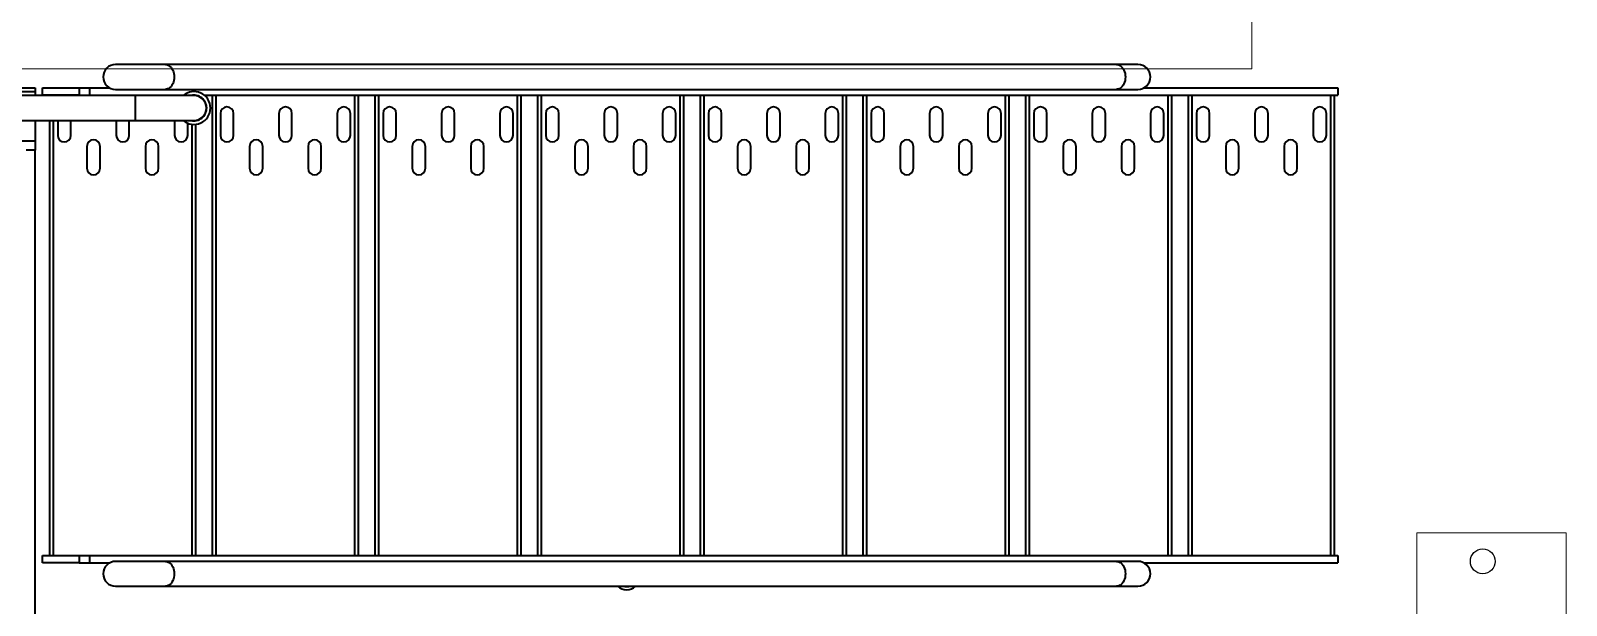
# Model space of a CAD drawing. Header units: millimetres. Extents: x -1052 to 3351, y 0 to 2015.
# Drawn here: x -352.77 to -321.67, y 1758.62 to 1770.25 of the extents above; entities that cross this region are included whole.
import ezdxf

# ---------------------------------------------------------------- set-up
doc = ezdxf.new("R2010")
doc.units = ezdxf.units.MM
doc.layers.add('AM_8', color=7, linetype='Continuous', lineweight=15)

msp = doc.modelspace()

# ---------------------------------------------------------------- linework, layer by layer
at = {"color": 7, "linetype": 'Continuous', "lineweight": 35}
for p, q in [((-350.0473, 1769.5639), (-351.0573, 1769.5639)), ((-350.0473, 1769.5639), (-351.0573, 1769.5639)), ((-330.782, 1769.5639), (-350.0473, 1769.5639)), ((-330.782, 1769.5639), (-350.0473, 1769.5639)), ((-330.3488, 1769.5639), (-330.782, 1769.5639)), ((-330.3488, 1769.5639), (-330.782, 1769.5639)), ((-379.9771, 1769.0906), (-352.6862, 1769.0906)), ((-379.9771, 1769.0906), (-352.6862, 1769.0906)), ((-379.9771, 1769.0166), (-352.6862, 1769.0166)), ((-379.9771, 1769.0166), (-352.6862, 1769.0166)), ((-352.6862, 1769.0906), (-352.6862, 1769.0166)), ((-352.6862, 1769.0906), (-352.6862, 1769.0166)), ((-352.6862, 1769.0166), (-352.6862, 1768.9353)), ((-352.6862, 1769.0166), (-352.6862, 1768.9353)), ((-352.5365, 1768.9427), (-352.5365, 1769.0906)), ((-352.5365, 1769.0906), (-351.7969, 1769.0906)), ((-352.5365, 1768.9427), (-352.5365, 1769.0906)), ((-352.5365, 1769.0906), (-351.7969, 1769.0906)), ((-351.7969, 1769.0906), (-351.7969, 1768.9427)), ((-351.7969, 1769.0906), (-351.5816, 1769.0906)), ((-351.7969, 1769.0906), (-351.7969, 1768.9427)), ((-351.7969, 1769.0906), (-351.5816, 1769.0906)), ((-351.5816, 1769.0906), (-351.5816, 1768.9427)), ((-351.5816, 1769.0906), (-351.1757, 1769.0906)), ((-351.5816, 1769.0906), (-351.5816, 1768.9427)), ((-351.5816, 1769.0906), (-351.1757, 1769.0906)), ((-351.0573, 1769.061), (-350.0473, 1769.061)), ((-351.0573, 1769.061), (-350.0473, 1769.061)), ((-350.0473, 1769.061), (-330.782, 1769.061)), ((-350.0473, 1769.061), (-330.782, 1769.061)), ((-330.782, 1769.061), (-330.3488, 1769.061)), ((-330.782, 1769.061), (-330.3488, 1769.061)), ((-330.2305, 1769.0906), (-326.2988, 1769.0906)), ((-330.2305, 1769.0906), (-326.2988, 1769.0906)), ((-326.2988, 1769.0906), (-326.2988, 1768.9427)), ((-326.2988, 1769.0906), (-326.2988, 1768.9427)), ((-350.6523, 1768.9353), (-378.4609, 1768.9353)), ((-350.6523, 1768.9353), (-378.4609, 1768.9353)), ((-351.7969, 1768.9427), (-352.5365, 1768.9427)), ((-351.7969, 1768.9427), (-352.5365, 1768.9427)), ((-352.3904, 1768.9353), (-352.3904, 1768.9427)), ((-352.3904, 1768.9353), (-352.3904, 1768.9427)), ((-352.3164, 1768.9353), (-352.3164, 1768.9427)), ((-352.3164, 1768.9353), (-352.3164, 1768.9427)), ((-351.7969, 1768.9427), (-351.5816, 1768.9427)), ((-351.7969, 1768.9427), (-351.5816, 1768.9427)), ((-351.5816, 1768.9427), (-349.6782, 1768.9427)), ((-351.5816, 1768.9427), (-349.6782, 1768.9427)), ((-349.469, 1768.9353), (-350.6523, 1768.9353)), ((-350.6523, 1768.6838), (-350.6523, 1768.9353)), ((-349.469, 1768.9353), (-350.6523, 1768.9353)), ((-350.6523, 1768.6838), (-350.6523, 1768.9353)), ((-350.6523, 1768.4324), (-350.6523, 1768.6838)), ((-350.6523, 1768.4324), (-350.6523, 1768.6838)), ((-349.2598, 1768.9427), (-326.2988, 1768.9427)), ((-349.2598, 1768.9427), (-326.2988, 1768.9427)), ((-349.0956, 1759.6238), (-349.0956, 1768.9427)), ((-349.0956, 1759.6238), (-349.0956, 1768.9427)), ((-349.0217, 1759.6238), (-349.0217, 1768.9427)), ((-349.0217, 1759.6238), (-349.0217, 1768.9427)), ((-346.2112, 1759.6238), (-346.2112, 1768.9427)), ((-346.2112, 1759.6238), (-346.2112, 1768.9427)), ((-346.1373, 1759.6238), (-346.1373, 1768.9427)), ((-346.1373, 1759.6238), (-346.1373, 1768.9427)), ((-345.8009, 1759.6238), (-345.8009, 1768.9427)), ((-345.8009, 1759.6238), (-345.8009, 1768.9427)), ((-345.727, 1759.6238), (-345.727, 1768.9427)), ((-345.727, 1759.6238), (-345.727, 1768.9427)), ((-342.9165, 1759.6238), (-342.9165, 1768.9427)), ((-342.9165, 1759.6238), (-342.9165, 1768.9427)), ((-342.8426, 1759.6238), (-342.8426, 1768.9427)), ((-342.8426, 1759.6238), (-342.8426, 1768.9427)), ((-342.5062, 1759.6238), (-342.5062, 1768.9427)), ((-342.5062, 1759.6238), (-342.5062, 1768.9427)), ((-342.4323, 1759.6238), (-342.4323, 1768.9427)), ((-342.4323, 1759.6238), (-342.4323, 1768.9427)), ((-339.6218, 1759.6238), (-339.6218, 1768.9427)), ((-339.6218, 1759.6238), (-339.6218, 1768.9427)), ((-339.5479, 1759.6238), (-339.5479, 1768.9427)), ((-339.5479, 1759.6238), (-339.5479, 1768.9427)), ((-339.2115, 1759.6238), (-339.2115, 1768.9427)), ((-339.2115, 1759.6238), (-339.2115, 1768.9427)), ((-339.1376, 1759.6238), (-339.1376, 1768.9427)), ((-339.1376, 1759.6238), (-339.1376, 1768.9427)), ((-336.3271, 1759.6238), (-336.3271, 1768.9427)), ((-336.3271, 1759.6238), (-336.3271, 1768.9427)), ((-336.2532, 1759.6238), (-336.2532, 1768.9427)), ((-336.2532, 1759.6238), (-336.2532, 1768.9427)), ((-335.9168, 1759.6238), (-335.9168, 1768.9427)), ((-335.9168, 1759.6238), (-335.9168, 1768.9427)), ((-335.8429, 1759.6238), (-335.8429, 1768.9427)), ((-335.8429, 1759.6238), (-335.8429, 1768.9427)), ((-333.0324, 1759.6238), (-333.0324, 1768.9427)), ((-333.0324, 1759.6238), (-333.0324, 1768.9427)), ((-332.9584, 1759.6238), (-332.9584, 1768.9427)), ((-332.9584, 1759.6238), (-332.9584, 1768.9427)), ((-332.6221, 1759.6238), (-332.6221, 1768.9427)), ((-332.6221, 1759.6238), (-332.6221, 1768.9427)), ((-332.5481, 1759.6238), (-332.5481, 1768.9427)), ((-332.5481, 1759.6238), (-332.5481, 1768.9427)), ((-329.7377, 1759.6238), (-329.7377, 1768.9427)), ((-329.7377, 1759.6238), (-329.7377, 1768.9427)), ((-329.6637, 1759.6238), (-329.6637, 1768.9427)), ((-329.6637, 1759.6238), (-329.6637, 1768.9427)), ((-329.3274, 1759.6238), (-329.3274, 1768.9427)), ((-329.3274, 1759.6238), (-329.3274, 1768.9427)), ((-329.2534, 1759.6238), (-329.2534, 1768.9427)), ((-329.2534, 1759.6238), (-329.2534, 1768.9427)), ((-326.443, 1759.6238), (-326.443, 1768.9427)), ((-326.443, 1759.6238), (-326.443, 1768.9427)), ((-326.369, 1759.6238), (-326.369, 1768.9427)), ((-326.369, 1759.6238), (-326.369, 1768.9427)), ((-378.4609, 1768.4324), (-350.6523, 1768.4324)), ((-378.4609, 1768.4324), (-350.6523, 1768.4324)), ((-352.6862, 1768.4324), (-352.6862, 1768.0108)), ((-352.6862, 1768.4324), (-352.6862, 1768.0108)), ((-352.3904, 1759.6238), (-352.3904, 1768.4324)), ((-352.3904, 1759.6238), (-352.3904, 1768.4324)), ((-352.3164, 1759.6238), (-352.3164, 1768.4324)), ((-352.3164, 1759.6238), (-352.3164, 1768.4324)), ((-352.2276, 1768.4324), (-352.2276, 1768.1291)), ((-352.2276, 1768.4324), (-352.2276, 1768.1291)), ((-351.9614, 1768.1291), (-351.9614, 1768.4324)), ((-351.9614, 1768.1291), (-351.9614, 1768.4324)), ((-351.0443, 1768.4324), (-351.0443, 1768.1291)), ((-351.0443, 1768.4324), (-351.0443, 1768.1291)), ((-350.778, 1768.1291), (-350.778, 1768.4324)), ((-350.778, 1768.1291), (-350.778, 1768.4324)), ((-350.6523, 1768.4324), (-349.469, 1768.4324)), ((-350.6523, 1768.4324), (-349.469, 1768.4324)), ((-349.861, 1768.4324), (-349.861, 1768.1291)), ((-349.861, 1768.4324), (-349.861, 1768.1291)), ((-349.5947, 1768.1291), (-349.5947, 1768.3757)), ((-349.5947, 1768.1291), (-349.5947, 1768.3757)), ((-348.9329, 1768.5729), (-348.9329, 1768.1291)), ((-348.9329, 1768.5729), (-348.9329, 1768.1291)), ((-348.6667, 1768.1291), (-348.6667, 1768.5729)), ((-348.6667, 1768.1291), (-348.6667, 1768.5729)), ((-347.7496, 1768.5729), (-347.7496, 1768.1291)), ((-347.7496, 1768.5729), (-347.7496, 1768.1291)), ((-347.4833, 1768.1291), (-347.4833, 1768.5729)), ((-347.4833, 1768.1291), (-347.4833, 1768.5729)), ((-346.5662, 1768.5729), (-346.5662, 1768.1291)), ((-346.5662, 1768.5729), (-346.5662, 1768.1291)), ((-346.3, 1768.1291), (-346.3, 1768.5729)), ((-346.3, 1768.1291), (-346.3, 1768.5729)), ((-345.6382, 1768.5729), (-345.6382, 1768.1291)), ((-345.6382, 1768.5729), (-345.6382, 1768.1291)), ((-345.372, 1768.1291), (-345.372, 1768.5729)), ((-345.372, 1768.1291), (-345.372, 1768.5729)), ((-344.4549, 1768.5729), (-344.4549, 1768.1291)), ((-344.4549, 1768.5729), (-344.4549, 1768.1291)), ((-344.1886, 1768.1291), (-344.1886, 1768.5729)), ((-344.1886, 1768.1291), (-344.1886, 1768.5729)), ((-343.2715, 1768.5729), (-343.2715, 1768.1291)), ((-343.2715, 1768.5729), (-343.2715, 1768.1291)), ((-343.0053, 1768.1291), (-343.0053, 1768.5729)), ((-343.0053, 1768.1291), (-343.0053, 1768.5729)), ((-342.3435, 1768.5729), (-342.3435, 1768.1291)), ((-342.3435, 1768.5729), (-342.3435, 1768.1291)), ((-342.0773, 1768.1291), (-342.0773, 1768.5729)), ((-342.0773, 1768.1291), (-342.0773, 1768.5729)), ((-341.1602, 1768.5729), (-341.1602, 1768.1291)), ((-341.1602, 1768.5729), (-341.1602, 1768.1291)), ((-340.8939, 1768.1291), (-340.8939, 1768.5729)), ((-340.8939, 1768.1291), (-340.8939, 1768.5729)), ((-339.9768, 1768.5729), (-339.9768, 1768.1291)), ((-339.9768, 1768.5729), (-339.9768, 1768.1291)), ((-339.7106, 1768.1291), (-339.7106, 1768.5729)), ((-339.7106, 1768.1291), (-339.7106, 1768.5729)), ((-339.0488, 1768.5729), (-339.0488, 1768.1291)), ((-339.0488, 1768.5729), (-339.0488, 1768.1291)), ((-338.7826, 1768.1291), (-338.7826, 1768.5729)), ((-338.7826, 1768.1291), (-338.7826, 1768.5729)), ((-337.8655, 1768.5729), (-337.8655, 1768.1291)), ((-337.8655, 1768.5729), (-337.8655, 1768.1291)), ((-337.5992, 1768.1291), (-337.5992, 1768.5729)), ((-337.5992, 1768.1291), (-337.5992, 1768.5729)), ((-336.6821, 1768.5729), (-336.6821, 1768.1291)), ((-336.6821, 1768.5729), (-336.6821, 1768.1291)), ((-336.4159, 1768.1291), (-336.4159, 1768.5729)), ((-336.4159, 1768.1291), (-336.4159, 1768.5729)), ((-335.7541, 1768.5729), (-335.7541, 1768.1291)), ((-335.7541, 1768.5729), (-335.7541, 1768.1291)), ((-335.4878, 1768.1291), (-335.4878, 1768.5729)), ((-335.4878, 1768.1291), (-335.4878, 1768.5729)), ((-334.5708, 1768.5729), (-334.5708, 1768.1291)), ((-334.5708, 1768.5729), (-334.5708, 1768.1291)), ((-334.3045, 1768.1291), (-334.3045, 1768.5729)), ((-334.3045, 1768.1291), (-334.3045, 1768.5729)), ((-333.3874, 1768.5729), (-333.3874, 1768.1291)), ((-333.3874, 1768.5729), (-333.3874, 1768.1291)), ((-333.1212, 1768.1291), (-333.1212, 1768.5729)), ((-333.1212, 1768.1291), (-333.1212, 1768.5729)), ((-332.4594, 1768.5729), (-332.4594, 1768.1291)), ((-332.4594, 1768.5729), (-332.4594, 1768.1291)), ((-332.1931, 1768.1291), (-332.1931, 1768.5729)), ((-332.1931, 1768.1291), (-332.1931, 1768.5729)), ((-331.276, 1768.5729), (-331.276, 1768.1291)), ((-331.276, 1768.5729), (-331.276, 1768.1291)), ((-331.0098, 1768.1291), (-331.0098, 1768.5729)), ((-331.0098, 1768.1291), (-331.0098, 1768.5729)), ((-330.0927, 1768.5729), (-330.0927, 1768.1291)), ((-330.0927, 1768.5729), (-330.0927, 1768.1291)), ((-329.8264, 1768.1291), (-329.8264, 1768.5729)), ((-329.8264, 1768.1291), (-329.8264, 1768.5729)), ((-329.1647, 1768.5729), (-329.1647, 1768.1291)), ((-329.1647, 1768.5729), (-329.1647, 1768.1291)), ((-328.8984, 1768.1291), (-328.8984, 1768.5729)), ((-328.8984, 1768.1291), (-328.8984, 1768.5729)), ((-327.9813, 1768.5729), (-327.9813, 1768.1291)), ((-327.9813, 1768.5729), (-327.9813, 1768.1291)), ((-327.7151, 1768.1291), (-327.7151, 1768.5729)), ((-327.7151, 1768.1291), (-327.7151, 1768.5729)), ((-326.798, 1768.5729), (-326.798, 1768.1291)), ((-326.798, 1768.5729), (-326.798, 1768.1291)), ((-326.5317, 1768.1291), (-326.5317, 1768.5729)), ((-326.5317, 1768.1291), (-326.5317, 1768.5729)), ((-349.506, 1759.6238), (-349.506, 1768.3531)), ((-349.506, 1759.6238), (-349.506, 1768.3531)), ((-349.432, 1759.6238), (-349.432, 1768.3531)), ((-349.432, 1759.6238), (-349.432, 1768.3531)), ((-352.6862, 1768.0108), (-378.2021, 1768.0108)), ((-352.6862, 1768.0108), (-378.2021, 1768.0108)), ((-352.6862, 1767.8333), (-352.8637, 1767.8333)), ((-352.6862, 1767.8333), (-352.8637, 1767.8333)), ((-352.6862, 1768.0108), (-352.6862, 1767.8333)), ((-352.6862, 1768.0108), (-352.6862, 1767.8333)), ((-352.6862, 1758.4405), (-352.6862, 1767.8333)), ((-352.6862, 1758.4405), (-352.6862, 1767.8333)), ((-351.636, 1767.9072), (-351.636, 1767.4635)), ((-351.636, 1767.9072), (-351.636, 1767.4635)), ((-351.3697, 1767.4635), (-351.3697, 1767.9072)), ((-351.3697, 1767.4635), (-351.3697, 1767.9072)), ((-350.4526, 1767.9072), (-350.4526, 1767.4635)), ((-350.4526, 1767.9072), (-350.4526, 1767.4635)), ((-350.1864, 1767.4635), (-350.1864, 1767.9072)), ((-350.1864, 1767.4635), (-350.1864, 1767.9072)), ((-348.3413, 1767.9072), (-348.3413, 1767.4635)), ((-348.3413, 1767.9072), (-348.3413, 1767.4635)), ((-348.075, 1767.4635), (-348.075, 1767.9072)), ((-348.075, 1767.4635), (-348.075, 1767.9072)), ((-347.1579, 1767.9072), (-347.1579, 1767.4635)), ((-347.1579, 1767.9072), (-347.1579, 1767.4635)), ((-346.8917, 1767.4635), (-346.8917, 1767.9072)), ((-346.8917, 1767.4635), (-346.8917, 1767.9072)), ((-345.0466, 1767.9072), (-345.0466, 1767.4635)), ((-345.0466, 1767.9072), (-345.0466, 1767.4635)), ((-344.7803, 1767.4635), (-344.7803, 1767.9072)), ((-344.7803, 1767.4635), (-344.7803, 1767.9072)), ((-343.8632, 1767.9072), (-343.8632, 1767.4635)), ((-343.8632, 1767.9072), (-343.8632, 1767.4635)), ((-343.597, 1767.4635), (-343.597, 1767.9072)), ((-343.597, 1767.4635), (-343.597, 1767.9072)), ((-341.7518, 1767.9072), (-341.7518, 1767.4635)), ((-341.7518, 1767.9072), (-341.7518, 1767.4635)), ((-341.4856, 1767.4635), (-341.4856, 1767.9072)), ((-341.4856, 1767.4635), (-341.4856, 1767.9072)), ((-340.5685, 1767.9072), (-340.5685, 1767.4635)), ((-340.5685, 1767.9072), (-340.5685, 1767.4635)), ((-340.3022, 1767.4635), (-340.3022, 1767.9072)), ((-340.3022, 1767.4635), (-340.3022, 1767.9072)), ((-338.4571, 1767.9072), (-338.4571, 1767.4635)), ((-338.4571, 1767.9072), (-338.4571, 1767.4635)), ((-338.1909, 1767.4635), (-338.1909, 1767.9072)), ((-338.1909, 1767.4635), (-338.1909, 1767.9072)), ((-337.2738, 1767.9072), (-337.2738, 1767.4635)), ((-337.2738, 1767.9072), (-337.2738, 1767.4635)), ((-337.0075, 1767.4635), (-337.0075, 1767.9072)), ((-337.0075, 1767.4635), (-337.0075, 1767.9072)), ((-335.1624, 1767.9072), (-335.1624, 1767.4635)), ((-335.1624, 1767.9072), (-335.1624, 1767.4635)), ((-334.8962, 1767.4635), (-334.8962, 1767.9072)), ((-334.8962, 1767.4635), (-334.8962, 1767.9072)), ((-333.9791, 1767.9072), (-333.9791, 1767.4635)), ((-333.9791, 1767.9072), (-333.9791, 1767.4635)), ((-333.7128, 1767.4635), (-333.7128, 1767.9072)), ((-333.7128, 1767.4635), (-333.7128, 1767.9072)), ((-331.8677, 1767.9072), (-331.8677, 1767.4635)), ((-331.8677, 1767.9072), (-331.8677, 1767.4635)), ((-331.6015, 1767.4635), (-331.6015, 1767.9072)), ((-331.6015, 1767.4635), (-331.6015, 1767.9072)), ((-330.6844, 1767.9072), (-330.6844, 1767.4635)), ((-330.6844, 1767.9072), (-330.6844, 1767.4635)), ((-330.4181, 1767.4635), (-330.4181, 1767.9072)), ((-330.4181, 1767.4635), (-330.4181, 1767.9072)), ((-328.573, 1767.9072), (-328.573, 1767.4635)), ((-328.573, 1767.9072), (-328.573, 1767.4635)), ((-328.3068, 1767.4635), (-328.3068, 1767.9072)), ((-328.3068, 1767.4635), (-328.3068, 1767.9072)), ((-327.3897, 1767.9072), (-327.3897, 1767.4635)), ((-327.3897, 1767.9072), (-327.3897, 1767.4635)), ((-327.1234, 1767.4635), (-327.1234, 1767.9072)), ((-327.1234, 1767.4635), (-327.1234, 1767.9072)), ((-352.5365, 1759.4759), (-352.5365, 1759.6238)), ((-352.5365, 1759.6238), (-351.7969, 1759.6238)), ((-352.5365, 1759.4759), (-352.5365, 1759.6238)), ((-352.5365, 1759.6238), (-351.7969, 1759.6238)), ((-351.7969, 1759.4759), (-352.5365, 1759.4759)), ((-351.7969, 1759.4759), (-352.5365, 1759.4759)), ((-351.7969, 1759.6238), (-351.7969, 1759.4759)), ((-351.7969, 1759.6238), (-351.5816, 1759.6238)), ((-351.7969, 1759.6238), (-351.7969, 1759.4759)), ((-351.7969, 1759.6238), (-351.5816, 1759.6238)), ((-351.7969, 1759.4759), (-351.5816, 1759.4759)), ((-351.7969, 1759.4759), (-351.5816, 1759.4759)), ((-351.5816, 1759.6238), (-351.5816, 1759.4759)), ((-351.5816, 1759.6238), (-326.2988, 1759.6238)), ((-351.5816, 1759.6238), (-351.5816, 1759.4759)), ((-351.5816, 1759.6238), (-326.2988, 1759.6238)), ((-351.5816, 1759.4759), (-351.1757, 1759.4759)), ((-351.5816, 1759.4759), (-351.1757, 1759.4759)), ((-350.0473, 1759.5055), (-351.0573, 1759.5055)), ((-350.0473, 1759.5055), (-351.0573, 1759.5055)), ((-330.782, 1759.5055), (-350.0473, 1759.5055)), ((-330.782, 1759.5055), (-350.0473, 1759.5055)), ((-330.3488, 1759.5055), (-330.782, 1759.5055)), ((-330.3488, 1759.5055), (-330.782, 1759.5055)), ((-330.2305, 1759.4759), (-326.2988, 1759.4759)), ((-330.2305, 1759.4759), (-326.2988, 1759.4759)), ((-326.2988, 1759.6238), (-326.2988, 1759.4759)), ((-326.2988, 1759.6238), (-326.2988, 1759.4759)), ((-351.0573, 1759.0026), (-350.0473, 1759.0026)), ((-351.0573, 1759.0026), (-350.0473, 1759.0026)), ((-350.0473, 1759.0026), (-330.782, 1759.0026)), ((-350.0473, 1759.0026), (-330.782, 1759.0026)), ((-330.782, 1759.0026), (-330.3488, 1759.0026)), ((-330.782, 1759.0026), (-330.3488, 1759.0026))]:
    msp.add_line(p, q, dxfattribs=at)
for points in [[(-350.0473, 1769.5639), (-350.0278, 1769.5624), (-350.0023, 1769.5558), (-349.9777, 1769.5439), (-349.9547, 1769.5271), (-349.9335, 1769.5058), (-349.9149, 1769.4803), (-349.899, 1769.4512), (-349.8863, 1769.4192), (-349.877, 1769.3849), (-349.8714, 1769.3491), (-349.8695, 1769.3125)], [(-350.0473, 1769.5639), (-350.0278, 1769.5624), (-350.0023, 1769.5558), (-349.9777, 1769.5439), (-349.9547, 1769.5271), (-349.9335, 1769.5058), (-349.9149, 1769.4803), (-349.899, 1769.4512), (-349.8863, 1769.4192), (-349.877, 1769.3849), (-349.8714, 1769.3491), (-349.8695, 1769.3125)], [(-350.0473, 1769.5639), (-350.0278, 1769.5624), (-350.0023, 1769.5558), (-349.9777, 1769.5439), (-349.9547, 1769.5271), (-349.9335, 1769.5058), (-349.9149, 1769.4803), (-349.899, 1769.4512), (-349.8863, 1769.4192), (-349.877, 1769.3849), (-349.8714, 1769.3491), (-349.8695, 1769.3125)], [(-350.0473, 1769.5639), (-350.0278, 1769.5624), (-350.0023, 1769.5558), (-349.9777, 1769.5439), (-349.9547, 1769.5271), (-349.9335, 1769.5058), (-349.9149, 1769.4803), (-349.899, 1769.4512), (-349.8863, 1769.4192), (-349.877, 1769.3849), (-349.8714, 1769.3491), (-349.8695, 1769.3125)], [(-349.8695, 1769.3125), (-349.8714, 1769.2759), (-349.877, 1769.24), (-349.8863, 1769.2057), (-349.899, 1769.1737), (-349.9149, 1769.1447), (-349.9335, 1769.1192), (-349.9547, 1769.0978), (-349.9777, 1769.081), (-350.0023, 1769.0692), (-350.0278, 1769.0625), (-350.0473, 1769.061)], [(-349.8695, 1769.3125), (-349.8714, 1769.2759), (-349.877, 1769.24), (-349.8863, 1769.2057), (-349.899, 1769.1737), (-349.9149, 1769.1447), (-349.9335, 1769.1192), (-349.9547, 1769.0978), (-349.9777, 1769.081), (-350.0023, 1769.0692), (-350.0278, 1769.0625), (-350.0473, 1769.061)], [(-349.8695, 1769.3125), (-349.8714, 1769.2759), (-349.877, 1769.24), (-349.8863, 1769.2057), (-349.899, 1769.1737), (-349.9149, 1769.1447), (-349.9335, 1769.1192), (-349.9547, 1769.0978), (-349.9777, 1769.081), (-350.0023, 1769.0692), (-350.0278, 1769.0625), (-350.0473, 1769.061)], [(-349.8695, 1769.3125), (-349.8714, 1769.2759), (-349.877, 1769.24), (-349.8863, 1769.2057), (-349.899, 1769.1737), (-349.9149, 1769.1447), (-349.9335, 1769.1192), (-349.9547, 1769.0978), (-349.9777, 1769.081), (-350.0023, 1769.0692), (-350.0278, 1769.0625), (-350.0473, 1769.061)], [(-330.782, 1769.5639), (-330.7626, 1769.5624), (-330.7371, 1769.5558), (-330.7125, 1769.5439), (-330.6894, 1769.5271), (-330.6683, 1769.5058), (-330.6496, 1769.4803), (-330.6337, 1769.4512), (-330.621, 1769.4192), (-330.6118, 1769.3849), (-330.6061, 1769.3491), (-330.6042, 1769.3125)], [(-330.782, 1769.5639), (-330.7626, 1769.5624), (-330.7371, 1769.5558), (-330.7125, 1769.5439), (-330.6894, 1769.5271), (-330.6683, 1769.5058), (-330.6496, 1769.4803), (-330.6337, 1769.4512), (-330.621, 1769.4192), (-330.6118, 1769.3849), (-330.6061, 1769.3491), (-330.6042, 1769.3125)], [(-330.782, 1769.5639), (-330.7626, 1769.5624), (-330.7371, 1769.5558), (-330.7125, 1769.5439), (-330.6894, 1769.5271), (-330.6683, 1769.5058), (-330.6496, 1769.4803), (-330.6337, 1769.4512), (-330.621, 1769.4192), (-330.6118, 1769.3849), (-330.6061, 1769.3491), (-330.6042, 1769.3125)], [(-330.782, 1769.5639), (-330.7626, 1769.5624), (-330.7371, 1769.5558), (-330.7125, 1769.5439), (-330.6894, 1769.5271), (-330.6683, 1769.5058), (-330.6496, 1769.4803), (-330.6337, 1769.4512), (-330.621, 1769.4192), (-330.6118, 1769.3849), (-330.6061, 1769.3491), (-330.6042, 1769.3125)], [(-330.6042, 1769.3125), (-330.6061, 1769.2759), (-330.6118, 1769.24), (-330.621, 1769.2057), (-330.6337, 1769.1737), (-330.6496, 1769.1447), (-330.6683, 1769.1192), (-330.6894, 1769.0978), (-330.7125, 1769.081), (-330.7371, 1769.0692), (-330.7626, 1769.0625), (-330.782, 1769.061)], [(-330.6042, 1769.3125), (-330.6061, 1769.2759), (-330.6118, 1769.24), (-330.621, 1769.2057), (-330.6337, 1769.1737), (-330.6496, 1769.1447), (-330.6683, 1769.1192), (-330.6894, 1769.0978), (-330.7125, 1769.081), (-330.7371, 1769.0692), (-330.7626, 1769.0625), (-330.782, 1769.061)], [(-330.6042, 1769.3125), (-330.6061, 1769.2759), (-330.6118, 1769.24), (-330.621, 1769.2057), (-330.6337, 1769.1737), (-330.6496, 1769.1447), (-330.6683, 1769.1192), (-330.6894, 1769.0978), (-330.7125, 1769.081), (-330.7371, 1769.0692), (-330.7626, 1769.0625), (-330.782, 1769.061)], [(-330.6042, 1769.3125), (-330.6061, 1769.2759), (-330.6118, 1769.24), (-330.621, 1769.2057), (-330.6337, 1769.1737), (-330.6496, 1769.1447), (-330.6683, 1769.1192), (-330.6894, 1769.0978), (-330.7125, 1769.081), (-330.7371, 1769.0692), (-330.7626, 1769.0625), (-330.782, 1769.061)], [(-350.0473, 1759.5055), (-350.0278, 1759.504), (-350.0023, 1759.4973), (-349.9777, 1759.4855), (-349.9547, 1759.4687), (-349.9335, 1759.4473), (-349.9149, 1759.4218), (-349.899, 1759.3928), (-349.8863, 1759.3608), (-349.877, 1759.3265), (-349.8714, 1759.2906), (-349.8695, 1759.254)], [(-350.0473, 1759.5055), (-350.0278, 1759.504), (-350.0023, 1759.4973), (-349.9777, 1759.4855), (-349.9547, 1759.4687), (-349.9335, 1759.4473), (-349.9149, 1759.4218), (-349.899, 1759.3928), (-349.8863, 1759.3608), (-349.877, 1759.3265), (-349.8714, 1759.2906), (-349.8695, 1759.254)], [(-350.0473, 1759.5055), (-350.0278, 1759.504), (-350.0023, 1759.4973), (-349.9777, 1759.4855), (-349.9547, 1759.4687), (-349.9335, 1759.4473), (-349.9149, 1759.4218), (-349.899, 1759.3928), (-349.8863, 1759.3608), (-349.877, 1759.3265), (-349.8714, 1759.2906), (-349.8695, 1759.254)], [(-350.0473, 1759.5055), (-350.0278, 1759.504), (-350.0023, 1759.4973), (-349.9777, 1759.4855), (-349.9547, 1759.4687), (-349.9335, 1759.4473), (-349.9149, 1759.4218), (-349.899, 1759.3928), (-349.8863, 1759.3608), (-349.877, 1759.3265), (-349.8714, 1759.2906), (-349.8695, 1759.254)], [(-330.782, 1759.5055), (-330.7626, 1759.504), (-330.7371, 1759.4973), (-330.7125, 1759.4855), (-330.6894, 1759.4687), (-330.6683, 1759.4473), (-330.6496, 1759.4218), (-330.6337, 1759.3928), (-330.621, 1759.3608), (-330.6118, 1759.3265), (-330.6061, 1759.2906), (-330.6042, 1759.254)], [(-330.782, 1759.5055), (-330.7626, 1759.504), (-330.7371, 1759.4973), (-330.7125, 1759.4855), (-330.6894, 1759.4687), (-330.6683, 1759.4473), (-330.6496, 1759.4218), (-330.6337, 1759.3928), (-330.621, 1759.3608), (-330.6118, 1759.3265), (-330.6061, 1759.2906), (-330.6042, 1759.254)], [(-330.782, 1759.5055), (-330.7626, 1759.504), (-330.7371, 1759.4973), (-330.7125, 1759.4855), (-330.6894, 1759.4687), (-330.6683, 1759.4473), (-330.6496, 1759.4218), (-330.6337, 1759.3928), (-330.621, 1759.3608), (-330.6118, 1759.3265), (-330.6061, 1759.2906), (-330.6042, 1759.254)], [(-330.782, 1759.5055), (-330.7626, 1759.504), (-330.7371, 1759.4973), (-330.7125, 1759.4855), (-330.6894, 1759.4687), (-330.6683, 1759.4473), (-330.6496, 1759.4218), (-330.6337, 1759.3928), (-330.621, 1759.3608), (-330.6118, 1759.3265), (-330.6061, 1759.2906), (-330.6042, 1759.254)], [(-349.8695, 1759.254), (-349.8714, 1759.2174), (-349.877, 1759.1816), (-349.8863, 1759.1473), (-349.899, 1759.1153), (-349.9149, 1759.0862), (-349.9335, 1759.0607), (-349.9547, 1759.0394), (-349.9777, 1759.0226), (-350.0023, 1759.0108), (-350.0278, 1759.0041), (-350.0473, 1759.0026)], [(-349.8695, 1759.254), (-349.8714, 1759.2174), (-349.877, 1759.1816), (-349.8863, 1759.1473), (-349.899, 1759.1153), (-349.9149, 1759.0862), (-349.9335, 1759.0607), (-349.9547, 1759.0394), (-349.9777, 1759.0226), (-350.0023, 1759.0108), (-350.0278, 1759.0041), (-350.0473, 1759.0026)], [(-349.8695, 1759.254), (-349.8714, 1759.2174), (-349.877, 1759.1816), (-349.8863, 1759.1473), (-349.899, 1759.1153), (-349.9149, 1759.0862), (-349.9335, 1759.0607), (-349.9547, 1759.0394), (-349.9777, 1759.0226), (-350.0023, 1759.0108), (-350.0278, 1759.0041), (-350.0473, 1759.0026)], [(-349.8695, 1759.254), (-349.8714, 1759.2174), (-349.877, 1759.1816), (-349.8863, 1759.1473), (-349.899, 1759.1153), (-349.9149, 1759.0862), (-349.9335, 1759.0607), (-349.9547, 1759.0394), (-349.9777, 1759.0226), (-350.0023, 1759.0108), (-350.0278, 1759.0041), (-350.0473, 1759.0026)], [(-330.6042, 1759.254), (-330.6061, 1759.2174), (-330.6118, 1759.1816), (-330.621, 1759.1473), (-330.6337, 1759.1153), (-330.6496, 1759.0862), (-330.6683, 1759.0607), (-330.6894, 1759.0394), (-330.7125, 1759.0226), (-330.7371, 1759.0108), (-330.7626, 1759.0041), (-330.782, 1759.0026)], [(-330.6042, 1759.254), (-330.6061, 1759.2174), (-330.6118, 1759.1816), (-330.621, 1759.1473), (-330.6337, 1759.1153), (-330.6496, 1759.0862), (-330.6683, 1759.0607), (-330.6894, 1759.0394), (-330.7125, 1759.0226), (-330.7371, 1759.0108), (-330.7626, 1759.0041), (-330.782, 1759.0026)], [(-330.6042, 1759.254), (-330.6061, 1759.2174), (-330.6118, 1759.1816), (-330.621, 1759.1473), (-330.6337, 1759.1153), (-330.6496, 1759.0862), (-330.6683, 1759.0607), (-330.6894, 1759.0394), (-330.7125, 1759.0226), (-330.7371, 1759.0108), (-330.7626, 1759.0041), (-330.782, 1759.0026)], [(-330.6042, 1759.254), (-330.6061, 1759.2174), (-330.6118, 1759.1816), (-330.621, 1759.1473), (-330.6337, 1759.1153), (-330.6496, 1759.0862), (-330.6683, 1759.0607), (-330.6894, 1759.0394), (-330.7125, 1759.0226), (-330.7371, 1759.0108), (-330.7626, 1759.0041), (-330.782, 1759.0026)]]:
    msp.add_lwpolyline(points, dxfattribs=at)
at = {"color": 3}
msp.add_circle((-323.3664, 1759.5062), 0.2515, dxfattribs=at)
at = {"color": 7, "linetype": 'Continuous', "lineweight": 35}
for centre, radius, start, end in [((-351.0573, 1769.3125), 0.2515, 90, 180), ((-351.0573, 1769.3125), 0.2515, 90, 180), ((-351.0573, 1769.3125), 0.2515, 180, 270), ((-351.0573, 1769.3125), 0.2515, 180, 270), ((-330.3488, 1769.3125), 0.2515, 0, 90), ((-330.3488, 1769.3125), 0.2515, 0, 90), ((-330.3488, 1769.3125), 0.2515, 270, 0), ((-330.3488, 1769.3125), 0.2515, 270, 0), ((-349.469, 1768.6838), 0.3328, 359.94499, 130.92606), ((-349.469, 1768.6838), 0.3328, 359.94499, 130.92606), ((-349.469, 1768.6838), 0.3328, 229.07394, 359.94499), ((-349.469, 1768.6838), 0.3328, 229.07394, 359.94499), ((-349.469, 1768.6838), 0.2589, 359.94499, 103.72913), ((-349.469, 1768.6838), 0.2589, 359.94499, 103.72913), ((-349.469, 1768.6838), 0.2589, 256.27087, 359.94499), ((-349.469, 1768.6838), 0.2589, 256.27087, 359.94499), ((-349.469, 1768.6838), 0.2515, 0, 90), ((-349.469, 1768.6838), 0.2515, 0, 90), ((-349.469, 1768.6838), 0.2515, 270, 0), ((-349.469, 1768.6838), 0.2515, 270, 0), ((-348.7998, 1768.5729), 0.1331, 0, 180), ((-348.7998, 1768.5729), 0.1331, 0, 180), ((-347.6165, 1768.5729), 0.1331, 0, 180), ((-347.6165, 1768.5729), 0.1331, 0, 180), ((-346.4331, 1768.5729), 0.1331, 0, 180), ((-346.4331, 1768.5729), 0.1331, 0, 180), ((-345.5051, 1768.5729), 0.1331, 0, 180), ((-345.5051, 1768.5729), 0.1331, 0, 180), ((-344.3218, 1768.5729), 0.1331, 0, 180), ((-344.3218, 1768.5729), 0.1331, 0, 180), ((-343.1384, 1768.5729), 0.1331, 0, 180), ((-343.1384, 1768.5729), 0.1331, 0, 180), ((-342.2104, 1768.5729), 0.1331, 0, 180), ((-342.2104, 1768.5729), 0.1331, 0, 180), ((-341.027, 1768.5729), 0.1331, 0, 180), ((-341.027, 1768.5729), 0.1331, 0, 180), ((-339.8437, 1768.5729), 0.1331, 0, 180), ((-339.8437, 1768.5729), 0.1331, 0, 180), ((-338.9157, 1768.5729), 0.1331, 0, 180), ((-338.9157, 1768.5729), 0.1331, 0, 180), ((-337.7323, 1768.5729), 0.1331, 0, 180), ((-337.7323, 1768.5729), 0.1331, 0, 180), ((-336.549, 1768.5729), 0.1331, 0, 180), ((-336.549, 1768.5729), 0.1331, 0, 180), ((-335.621, 1768.5729), 0.1331, 0, 180), ((-335.621, 1768.5729), 0.1331, 0, 180), ((-334.4376, 1768.5729), 0.1331, 0, 180), ((-334.4376, 1768.5729), 0.1331, 0, 180), ((-333.2543, 1768.5729), 0.1331, 0, 180), ((-333.2543, 1768.5729), 0.1331, 0, 180), ((-332.3263, 1768.5729), 0.1331, 0, 180), ((-332.3263, 1768.5729), 0.1331, 0, 180), ((-331.1429, 1768.5729), 0.1331, 0, 180), ((-331.1429, 1768.5729), 0.1331, 0, 180), ((-329.9596, 1768.5729), 0.1331, 0, 180), ((-329.9596, 1768.5729), 0.1331, 0, 180), ((-329.0316, 1768.5729), 0.1331, 0, 180), ((-329.0316, 1768.5729), 0.1331, 0, 180), ((-327.8482, 1768.5729), 0.1331, 0, 180), ((-327.8482, 1768.5729), 0.1331, 0, 180), ((-326.6649, 1768.5729), 0.1331, 0, 180), ((-326.6649, 1768.5729), 0.1331, 0, 180), ((-352.0945, 1768.1291), 0.1331, 180, 0), ((-352.0945, 1768.1291), 0.1331, 180, 0), ((-350.9112, 1768.1291), 0.1331, 180, 0), ((-350.9112, 1768.1291), 0.1331, 180, 0), ((-349.7278, 1768.1291), 0.1331, 180, 0), ((-349.7278, 1768.1291), 0.1331, 180, 0), ((-348.7998, 1768.1291), 0.1331, 180, 0), ((-348.7998, 1768.1291), 0.1331, 180, 0), ((-347.6165, 1768.1291), 0.1331, 180, 0), ((-347.6165, 1768.1291), 0.1331, 180, 0), ((-346.4331, 1768.1291), 0.1331, 180, 0), ((-346.4331, 1768.1291), 0.1331, 180, 0), ((-345.5051, 1768.1291), 0.1331, 180, 0), ((-345.5051, 1768.1291), 0.1331, 180, 0), ((-344.3218, 1768.1291), 0.1331, 180, 0), ((-344.3218, 1768.1291), 0.1331, 180, 0), ((-343.1384, 1768.1291), 0.1331, 180, 0), ((-343.1384, 1768.1291), 0.1331, 180, 0), ((-342.2104, 1768.1291), 0.1331, 180, 0), ((-342.2104, 1768.1291), 0.1331, 180, 0), ((-341.027, 1768.1291), 0.1331, 180, 0), ((-341.027, 1768.1291), 0.1331, 180, 0), ((-339.8437, 1768.1291), 0.1331, 180, 0), ((-339.8437, 1768.1291), 0.1331, 180, 0), ((-338.9157, 1768.1291), 0.1331, 180, 0), ((-338.9157, 1768.1291), 0.1331, 180, 0), ((-337.7323, 1768.1291), 0.1331, 180, 0), ((-337.7323, 1768.1291), 0.1331, 180, 0), ((-336.549, 1768.1291), 0.1331, 180, 0), ((-336.549, 1768.1291), 0.1331, 180, 0), ((-335.621, 1768.1291), 0.1331, 180, 0), ((-335.621, 1768.1291), 0.1331, 180, 0), ((-334.4376, 1768.1291), 0.1331, 180, 0), ((-334.4376, 1768.1291), 0.1331, 180, 0), ((-333.2543, 1768.1291), 0.1331, 180, 0), ((-333.2543, 1768.1291), 0.1331, 180, 0), ((-332.3263, 1768.1291), 0.1331, 180, 0), ((-332.3263, 1768.1291), 0.1331, 180, 0), ((-331.1429, 1768.1291), 0.1331, 180, 0), ((-331.1429, 1768.1291), 0.1331, 180, 0), ((-329.9596, 1768.1291), 0.1331, 180, 0), ((-329.9596, 1768.1291), 0.1331, 180, 0), ((-329.0316, 1768.1291), 0.1331, 180, 0), ((-329.0316, 1768.1291), 0.1331, 180, 0), ((-327.8482, 1768.1291), 0.1331, 180, 0), ((-327.8482, 1768.1291), 0.1331, 180, 0), ((-326.6649, 1768.1291), 0.1331, 180, 0), ((-326.6649, 1768.1291), 0.1331, 180, 0), ((-351.5028, 1767.9072), 0.1331, 0, 180), ((-351.5028, 1767.9072), 0.1331, 0, 180), ((-350.3195, 1767.9072), 0.1331, 0, 180), ((-350.3195, 1767.9072), 0.1331, 0, 180), ((-348.2081, 1767.9072), 0.1331, 0, 180), ((-348.2081, 1767.9072), 0.1331, 0, 180), ((-347.0248, 1767.9072), 0.1331, 0, 180), ((-347.0248, 1767.9072), 0.1331, 0, 180), ((-344.9134, 1767.9072), 0.1331, 0, 180), ((-344.9134, 1767.9072), 0.1331, 0, 180), ((-343.7301, 1767.9072), 0.1331, 0, 180), ((-343.7301, 1767.9072), 0.1331, 0, 180), ((-341.6187, 1767.9072), 0.1331, 0, 180), ((-341.6187, 1767.9072), 0.1331, 0, 180), ((-340.4354, 1767.9072), 0.1331, 0, 180), ((-340.4354, 1767.9072), 0.1331, 0, 180), ((-338.324, 1767.9072), 0.1331, 0, 180), ((-338.324, 1767.9072), 0.1331, 0, 180), ((-337.1407, 1767.9072), 0.1331, 0, 180), ((-337.1407, 1767.9072), 0.1331, 0, 180), ((-335.0293, 1767.9072), 0.1331, 0, 180), ((-335.0293, 1767.9072), 0.1331, 0, 180), ((-333.846, 1767.9072), 0.1331, 0, 180), ((-333.846, 1767.9072), 0.1331, 0, 180), ((-331.7346, 1767.9072), 0.1331, 0, 180), ((-331.7346, 1767.9072), 0.1331, 0, 180), ((-330.5512, 1767.9072), 0.1331, 0, 180), ((-330.5512, 1767.9072), 0.1331, 0, 180), ((-328.4399, 1767.9072), 0.1331, 0, 180), ((-328.4399, 1767.9072), 0.1331, 0, 180), ((-327.2565, 1767.9072), 0.1331, 0, 180), ((-327.2565, 1767.9072), 0.1331, 0, 180), ((-351.5028, 1767.4635), 0.1331, 180, 0), ((-351.5028, 1767.4635), 0.1331, 180, 0), ((-350.3195, 1767.4635), 0.1331, 180, 0), ((-350.3195, 1767.4635), 0.1331, 180, 0), ((-348.2081, 1767.4635), 0.1331, 180, 0), ((-348.2081, 1767.4635), 0.1331, 180, 0), ((-347.0248, 1767.4635), 0.1331, 180, 0), ((-347.0248, 1767.4635), 0.1331, 180, 0), ((-344.9134, 1767.4635), 0.1331, 180, 0), ((-344.9134, 1767.4635), 0.1331, 180, 0), ((-343.7301, 1767.4635), 0.1331, 180, 0), ((-343.7301, 1767.4635), 0.1331, 180, 0), ((-341.6187, 1767.4635), 0.1331, 180, 0), ((-341.6187, 1767.4635), 0.1331, 180, 0), ((-340.4354, 1767.4635), 0.1331, 180, 0), ((-340.4354, 1767.4635), 0.1331, 180, 0), ((-338.324, 1767.4635), 0.1331, 180, 0), ((-338.324, 1767.4635), 0.1331, 180, 0), ((-337.1407, 1767.4635), 0.1331, 180, 0), ((-337.1407, 1767.4635), 0.1331, 180, 0), ((-335.0293, 1767.4635), 0.1331, 180, 0), ((-335.0293, 1767.4635), 0.1331, 180, 0), ((-333.846, 1767.4635), 0.1331, 180, 0), ((-333.846, 1767.4635), 0.1331, 180, 0), ((-331.7346, 1767.4635), 0.1331, 180, 0), ((-331.7346, 1767.4635), 0.1331, 180, 0), ((-330.5512, 1767.4635), 0.1331, 180, 0), ((-330.5512, 1767.4635), 0.1331, 180, 0), ((-328.4399, 1767.4635), 0.1331, 180, 0), ((-328.4399, 1767.4635), 0.1331, 180, 0), ((-327.2565, 1767.4635), 0.1331, 180, 0), ((-327.2565, 1767.4635), 0.1331, 180, 0), ((-351.0573, 1759.254), 0.2515, 90, 180), ((-351.0573, 1759.254), 0.2515, 90, 180), ((-330.3488, 1759.254), 0.2515, 0, 90), ((-330.3488, 1759.254), 0.2515, 0, 90), ((-351.0573, 1759.254), 0.2515, 180, 270), ((-351.0573, 1759.254), 0.2515, 180, 270), ((-330.3488, 1759.254), 0.2515, 270, 0), ((-330.3488, 1759.254), 0.2515, 270, 0), ((-340.7031, 1759.1801), 0.2515, 224.90087, 270), ((-340.7031, 1759.1801), 0.2515, 224.90087, 270), ((-340.7031, 1759.1801), 0.2515, 270, 315.09913), ((-340.7031, 1759.1801), 0.2515, 270, 315.09913)]:
    msp.add_arc(centre, radius, start, end, dxfattribs=at)
for points, knots in [([(-340.7515, 1759.0026), (-340.7487, 1759.0015), (-340.731, 1758.9948), (-340.7159, 1758.995), (-340.7031, 1758.9952)], [0, 0, 0, 0, 0.5189746, 3.334025, 3.334025, 3.334025, 3.334025]), ([(-340.7515, 1759.0026), (-340.7487, 1759.0015), (-340.731, 1758.9948), (-340.7159, 1758.995), (-340.7031, 1758.9952)], [0, 0, 0, 0, 0.5189746, 3.334025, 3.334025, 3.334025, 3.334025]), ([(-340.7031, 1758.9952), (-340.6893, 1758.9957), (-340.6713, 1758.9963), (-340.657, 1759.0014), (-340.6537, 1759.0026)], [0, 0, 0, 0, 2.6079091, 3.3918251, 3.3918251, 3.3918251, 3.3918251]), ([(-340.7031, 1758.9952), (-340.6893, 1758.9957), (-340.6713, 1758.9963), (-340.657, 1759.0014), (-340.6537, 1759.0026)], [0, 0, 0, 0, 2.6079091, 3.3918251, 3.3918251, 3.3918251, 3.3918251])]:
    msp.add_open_spline(points, degree=3, knots=knots, dxfattribs=at)
at = {"layer": 'AM_8'}
for points in [[(-445.2509, 1769.4755), (-328.043, 1769.4755), (-328.043, 1802.1181), (-445.2509, 1802.1181)], [(-324.7014, 1760.0834), (-321.6745, 1760.0834), (-321.6745, 1748.2418), (-324.7014, 1748.2418)]]:
    msp.add_lwpolyline(points, close=True, dxfattribs=at)

doc.saveas('drawing.dxf')
